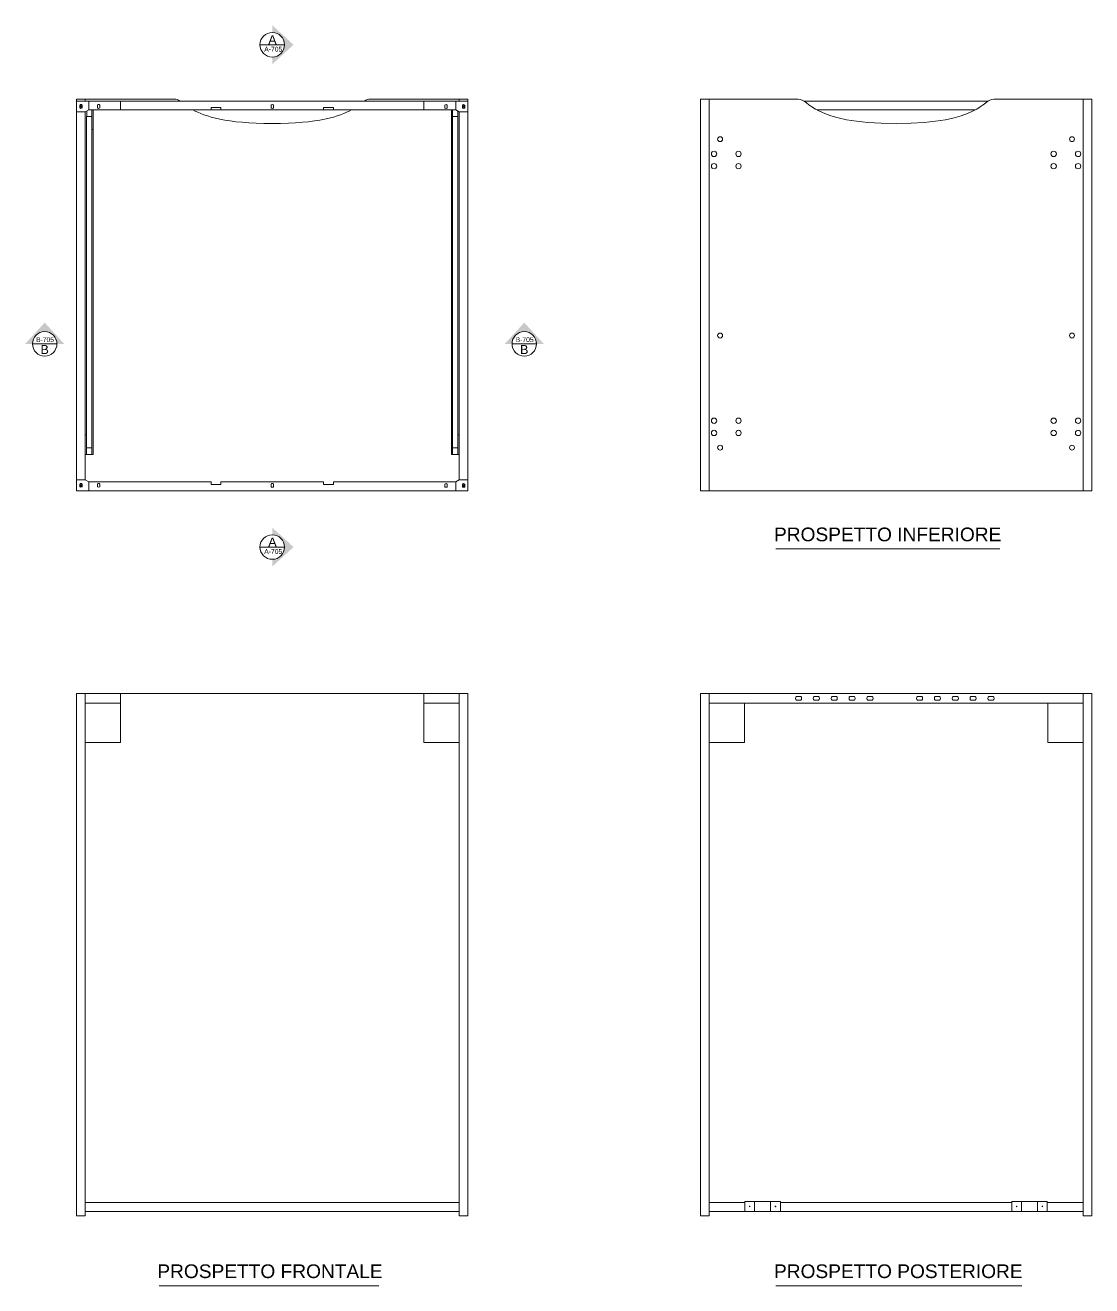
# Model space of a CAD drawing. Header units: millimetres. Extents: x 1505 to 3782, y 1569 to 3456.
# Drawn here: x 2704.3 to 2867.7, y 2102 to 2295.1 of the extents above; entities that cross this region are included whole.
import ezdxf
from ezdxf.enums import TextEntityAlignment as Align

# ---------------------------------------------------------------- set-up
doc = ezdxf.new("R2010")
doc.units = ezdxf.units.MM
doc.linetypes.add('CENTERX2', pattern=[4, 2.5, -0.5, 0.5, -0.5])
for name, color, linetype, lineweight in [('A-FURN', 8, 'Continuous', 18), ('G-ANNO-DIM', 3, 'Continuous', 18), ('meccanismi', 4, 'Continuous', 18), ('viti', 2, 'Continuous', 18)]:
    doc.layers.add(name, color=color, linetype=linetype, lineweight=lineweight)
doc.styles.add('ARIAL', font='arial.ttf')
doc.styles.add('underline', font='arial.ttf')

# ---------------------------------------------------------------- blocks, each defined once
blk = doc.blocks.new('buchi')
at = {"layer": 'meccanismi'}
for p, q in [((2908.12, 1714.86), (2908.12, 1715.76)), ((2908.82, 1715.76), (2908.82, 1714.86))]:
    blk.add_line(p, q, dxfattribs=at)
for points in [[(2908.82, 1715.76), (2908.82, 1716), (2908.12, 1716), (2908.12, 1715.76)], [(2908.12, 1714.86), (2908.12, 1714.63), (2908.82, 1714.63), (2908.82, 1714.86)]]:
    blk.add_open_spline(points, degree=3, dxfattribs=at)
blk = doc.blocks.new('section plan')
h = blk.add_hatch(color=256)
h.dxf.hatch_style = 1
h.paths.add_polyline_path([(56.9, 0.3), (46.3, 0.3, -1), (10.7, 0.3), (0.1, 0.3), (28.5, -30.6)])
blk.add_line((46.3, 0.3), (10.7, 0.3))
blk.add_circle((28.5, 0.3), 17.8)
at = {"style": 'ARIAL'}
for tag, height, p in [('A', 13, (28.4, 8.6)), ('A-301', 7, (29, -5.7))]:
    blk.add_attdef(tag, text='', height=height, dxfattribs=at).set_placement(p, align=Align.MIDDLE_CENTER)

msp = doc.modelspace()

# ---------------------------------------------------------------- hatches: boundary and pattern name
at = {"layer": 'G-ANNO-DIM'}
h = msp.add_hatch(color=256, dxfattribs=at)
h.dxf.hatch_style = 1
h.paths.add_polyline_path([(2742.14, 2295.08), (2742.14, 2293.97, -1), (2742.14, 2290.22), (2742.14, 2289.1), (2745.39, 2292.09)])
h = msp.add_hatch(color=256, dxfattribs=at)
h.dxf.hatch_style = 1
h.paths.add_polyline_path([(2742.14, 2218.13), (2742.14, 2217.02, -1), (2742.14, 2213.27), (2742.14, 2212.15), (2745.39, 2215.14)])

# ---------------------------------------------------------------- linework, layer by layer
at = {"layer": 'A-FURN'}
for p, q in [((2712.13, 2283.77), (2712.13, 2223.77)), ((2713.48, 2283.77), (2712.13, 2283.77)), ((2713.48, 2283.77), (2727.13, 2283.77)), ((2713.48, 2283.47), (2713.48, 2283.77)), ((2727.99, 2283.47), (2713.48, 2283.47)), ((2770.78, 2283.47), (2756.28, 2283.47)), ((2757.13, 2283.77), (2770.78, 2283.77)), ((2770.78, 2283.47), (2770.78, 2283.77)), ((2772.13, 2283.77), (2770.78, 2283.77)), ((2772.13, 2223.77), (2772.13, 2283.77)), ((2807.74, 2223.77), (2807.74, 2283.77)), ((2809.09, 2283.77), (2822.74, 2283.77)), ((2851.88, 2283.47), (2823.59, 2283.47)), ((2852.74, 2283.77), (2866.39, 2283.77)), ((2866.39, 2223.77), (2866.39, 2283.77)), ((2866.39, 2223.77), (2866.39, 2283.77)), ((2713.48, 2225.42), (2713.48, 2281.82)), ((2729.98, 2282.12), (2714.01, 2282.12)), ((2770.26, 2282.12), (2754.28, 2282.12)), ((2770.78, 2225.42), (2770.78, 2281.82)), ((2849.89, 2282.12), (2825.59, 2282.12)), ((2809.09, 2223.77), (2809.09, 2268.77)), ((2770.78, 2223.77), (2713.63, 2223.77)), ((2712.13, 2192.71), (2712.13, 2112.71)), ((2713.48, 2112.71), (2713.48, 2192.71)), ((2718.88, 2192.71), (2718.88, 2185.21)), ((2772.13, 2112.71), (2772.13, 2192.71)), ((2807.74, 2192.71), (2807.74, 2112.71)), ((2867.74, 2112.71), (2867.74, 2192.71)), ((2809.09, 2112.71), (2809.09, 2191.21)), ((2814.49, 2191.21), (2814.49, 2185.21)), ((2866.39, 2112.71), (2866.39, 2191.21)), ((2718.88, 2185.21), (2713.48, 2185.21)), ((2814.49, 2185.21), (2809.09, 2185.21)), ((2770.78, 2112.71), (2770.78, 2172.71)), ((2713.48, 2114.72), (2770.78, 2114.72)), ((2713.48, 2114.72), (2729.87, 2114.72)), ((2809.09, 2114.72), (2814.55, 2114.72)), ((2809.09, 2114.72), (2814.55, 2114.72)), ((2820.01, 2114.72), (2855.46, 2114.72)), ((2860.92, 2114.72), (2866.39, 2114.72)), ((2712.13, 2112.71), (2713.48, 2112.71)), ((2770.78, 2113.37), (2713.48, 2113.37)), ((2770.78, 2112.71), (2770.78, 2112.86)), ((2770.78, 2112.71), (2772.13, 2112.71)), ((2772.13, 2112.71), (2770.78, 2112.71)), ((2807.74, 2112.71), (2809.09, 2112.71)), ((2866.39, 2113.37), (2809.09, 2113.37)), ((2866.39, 2112.71), (2866.39, 2112.86)), ((2866.39, 2112.71), (2867.74, 2112.71)), ((2867.74, 2112.71), (2866.39, 2112.71))]:
    msp.add_line(p, q, dxfattribs=at)
for points in [[(2713.48, 2283.47), (2713.48, 2283.77)], [(2770.78, 2283.47), (2770.78, 2283.77)], [(2807.74, 2223.77), (2809.09, 2223.77), (2809.09, 2283.77), (2807.74, 2283.77)], [(2866.39, 2223.77), (2867.74, 2223.77), (2867.74, 2283.77), (2866.39, 2283.77)], [(2866.39, 2282.12), (2866.39, 2283.47)], [(2713.48, 2225.42), (2713.48, 2281.82)], [(2770.78, 2225.42), (2770.78, 2281.82)], [(2809.09, 2267.12), (2809.09, 2268.47)], [(2712.13, 2223.77), (2713.48, 2223.77)], [(2770.78, 2223.77), (2713.48, 2223.77)], [(2772.13, 2223.77), (2770.78, 2223.77)], [(2866.39, 2223.77), (2809.09, 2223.77)], [(2718.88, 2192.71), (2765.38, 2192.71)], [(2765.38, 2192.71), (2765.38, 2185.21), (2770.78, 2185.21)], [(2770.78, 2192.71), (2770.78, 2171.21)], [(2860.99, 2191.21), (2860.99, 2185.21), (2866.39, 2185.21)], [(2866.39, 2191.21), (2866.39, 2171.21)], [(2713.48, 2114.21), (2713.48, 2165.21)], [(2770.78, 2114.21), (2770.78, 2165.21)], [(2809.09, 2114.21), (2809.09, 2165.21)], [(2866.39, 2114.21), (2866.39, 2165.21)]]:
    msp.add_lwpolyline(points, dxfattribs=at)
for centre, radius in [((2810.77, 2277.62), 0.375), ((2864.7, 2277.62), 0.375), ((2809.84, 2275.37), 0.414), ((2813.59, 2275.37), 0.414), ((2861.89, 2275.37), 0.414), ((2865.64, 2275.37), 0.414), ((2809.84, 2273.49), 0.414), ((2813.59, 2273.49), 0.414), ((2861.89, 2273.49), 0.414), ((2865.64, 2273.49), 0.414), ((2810.77, 2247.54), 0.375), ((2864.7, 2247.54), 0.375), ((2809.84, 2234.49), 0.414), ((2813.59, 2234.49), 0.414), ((2861.89, 2234.49), 0.414), ((2865.64, 2234.49), 0.414), ((2809.84, 2232.62), 0.414), ((2813.59, 2232.62), 0.414), ((2861.89, 2232.62), 0.414), ((2865.64, 2232.62), 0.414), ((2810.77, 2230.37), 0.375), ((2864.7, 2230.37), 0.375)]:
    msp.add_circle(centre, radius, dxfattribs=at)
for points in [[(2727.13, 2283.77), (2727.44, 2283.77), (2727.7, 2283.65), (2727.99, 2283.47)], [(2822.74, 2283.77), (2824.5, 2283.77), (2824.72, 2280.02), (2837.74, 2280.02)], [(2729.98, 2282.12), (2731.81, 2281.11), (2735.1, 2280.02), (2742.13, 2280.02)], [(2742.13, 2280.02), (2749.17, 2280.02), (2752.46, 2281.11), (2754.28, 2282.12)]]:
    msp.add_open_spline(points, degree=3, dxfattribs=at)
for points, knots in [([(2756.28, 2283.47), (2756.57, 2283.65), (2756.83, 2283.77), (2757.13, 2283.77), (2757.13, 2283.77), (2757.13, 2283.77), (2757.13, 2283.77), (2757.13, 2283.77), (2757.13, 2283.77), (2757.13, 2283.77)], [5.843098, 5.843098, 5.843098, 5.843098, 7.071068, 7.071068, 7.071068, 7.071074, 7.071074, 7.071074, 7.071154, 7.071154, 7.071154, 7.071154]), ([(2837.74, 2280.02), (2850.75, 2280.02), (2850.97, 2283.77), (2852.74, 2283.77), (2852.74, 2283.77), (2852.74, 2283.77), (2852.74, 2283.77), (2852.74, 2283.77), (2852.74, 2283.77), (2852.74, 2283.77)], [0, 0, 0, 0, 7.071068, 7.071068, 7.071068, 7.071074, 7.071074, 7.071074, 7.071154, 7.071154, 7.071154, 7.071154])]:
    msp.add_open_spline(points, degree=3, knots=knots, dxfattribs=at)
at = {"layer": 'G-ANNO-DIM'}
for p, q in [((2740.26, 2292.09), (2744.01, 2292.09)), ((2740.26, 2215.14), (2744.01, 2215.14)), ((2819.33, 2214.85), (2853.65, 2214.85)), ((2724.82, 2101.97), (2758.47, 2101.97)), ((2819.33, 2101.97), (2857.03, 2101.97))]:
    msp.add_line(p, q, dxfattribs=at)
for centre in [(2742.13, 2292.09), (2742.13, 2215.14)]:
    msp.add_circle(centre, 1.88, dxfattribs=at)
at = {"layer": 'meccanismi'}
for p, q in [((2712.13, 2283.47), (2712.13, 2281.82)), ((2712.13, 2283.47), (2742.13, 2283.47)), ((2712.64, 2282.43), (2712.64, 2282.85)), ((2712.98, 2282.43), (2712.98, 2282.85)), ((2713.48, 2283.47), (2770.78, 2283.47)), ((2715.34, 2282.43), (2715.34, 2282.85)), ((2715.68, 2282.43), (2715.68, 2282.85)), ((2718.88, 2282.12), (2718.88, 2283.47)), ((2741.96, 2282.43), (2741.96, 2282.85)), ((2772.13, 2283.47), (2742.13, 2283.47)), ((2742.31, 2282.43), (2742.31, 2282.85)), ((2765.38, 2282.12), (2765.38, 2283.47)), ((2768.59, 2282.43), (2768.59, 2282.85)), ((2768.93, 2282.43), (2768.93, 2282.85)), ((2771.29, 2282.43), (2771.29, 2282.85)), ((2771.63, 2282.43), (2771.63, 2282.85)), ((2772.13, 2283.47), (2772.13, 2281.82)), ((2712.13, 2281.82), (2713.48, 2281.82)), ((2714.01, 2282.12), (2713.48, 2281.82)), ((2713.68, 2230.32), (2713.68, 2281.12)), ((2713.68, 2281.12), (2714.48, 2281.12)), ((2713.69, 2281.12), (2713.69, 2281.93)), ((2714.68, 2282.12), (2714.01, 2282.12)), ((2714.48, 2229.32), (2714.49, 2282.12)), ((2714.68, 2282.12), (2714.68, 2229.32)), ((2734.26, 2282.12), (2734.26, 2282.49)), ((2734.26, 2282.12), (2742.13, 2282.12)), ((2750.01, 2282.12), (2742.13, 2282.12)), ((2750.01, 2282.12), (2750.01, 2282.49)), ((2769.58, 2282.12), (2770.26, 2282.12)), ((2769.58, 2282.12), (2769.58, 2229.32)), ((2769.78, 2229.32), (2769.78, 2282.12)), ((2770.58, 2281.12), (2769.78, 2281.12)), ((2770.26, 2282.12), (2770.78, 2281.82)), ((2770.58, 2281.12), (2770.58, 2281.93)), ((2770.58, 2230.32), (2770.58, 2281.12)), ((2772.13, 2281.82), (2770.78, 2281.82)), ((2714.49, 2279.12), (2714.68, 2279.12)), ((2769.78, 2279.12), (2769.58, 2279.12)), ((2713.68, 2232.32), (2713.48, 2232.32)), ((2770.58, 2232.32), (2770.78, 2232.32)), ((2713.68, 2229.32), (2713.48, 2229.32)), ((2713.68, 2229.32), (2713.68, 2230.32)), ((2714.48, 2230.32), (2713.68, 2230.32)), ((2713.68, 2229.32), (2714.68, 2229.32)), ((2770.58, 2229.32), (2769.58, 2229.32)), ((2769.78, 2230.32), (2770.58, 2230.32)), ((2770.58, 2229.32), (2770.58, 2230.32)), ((2770.58, 2229.32), (2770.78, 2229.32)), ((2712.13, 2223.77), (2712.13, 2225.42)), ((2712.13, 2225.42), (2713.48, 2225.42)), ((2712.64, 2224.38), (2712.64, 2224.8)), ((2712.98, 2224.38), (2712.98, 2224.8)), ((2714.01, 2225.12), (2713.48, 2225.42)), ((2715.34, 2224.38), (2715.34, 2224.8)), ((2715.68, 2224.38), (2715.68, 2224.8)), ((2734.26, 2225.12), (2734.26, 2224.74)), ((2734.26, 2225.12), (2742.13, 2225.12)), ((2741.96, 2224.38), (2741.96, 2224.8)), ((2750.01, 2225.12), (2742.13, 2225.12)), ((2742.31, 2224.38), (2742.31, 2224.8)), ((2750.01, 2225.12), (2750.01, 2224.74)), ((2768.59, 2224.38), (2768.59, 2224.8)), ((2768.93, 2224.38), (2768.93, 2224.8)), ((2770.26, 2225.12), (2770.78, 2225.42)), ((2772.13, 2225.42), (2770.78, 2225.42)), ((2771.29, 2224.38), (2771.29, 2224.8)), ((2771.63, 2224.38), (2771.63, 2224.8)), ((2772.13, 2223.77), (2772.13, 2225.42)), ((2712.13, 2223.77), (2742.13, 2223.77)), ((2772.13, 2223.77), (2742.13, 2223.77)), ((2718.88, 2192.71), (2712.13, 2192.71)), ((2772.13, 2192.71), (2765.38, 2192.71)), ((2867.74, 2192.71), (2807.74, 2192.71)), ((2814.55, 2114.87), (2820.01, 2114.87)), ((2814.55, 2113.37), (2814.55, 2114.87)), ((2816.05, 2114.87), (2816.05, 2113.37)), ((2818.51, 2114.87), (2818.51, 2113.37)), ((2820.01, 2114.87), (2820.01, 2113.37)), ((2855.46, 2114.87), (2860.92, 2114.87)), ((2855.46, 2113.37), (2855.46, 2114.87)), ((2856.96, 2114.87), (2856.96, 2113.37)), ((2859.42, 2114.87), (2859.42, 2113.37)), ((2860.92, 2114.87), (2860.92, 2113.37)), ((2820.01, 2113.37), (2814.55, 2113.37)), ((2860.92, 2113.37), (2855.46, 2113.37))]:
    msp.add_line(p, q, dxfattribs=at)
for points in [[(2714.01, 2283.47), (2714.01, 2282.12), (2732.76, 2282.12)], [(2770.26, 2282.12), (2770.26, 2283.47)], [(2714.01, 2282.12), (2754.28, 2282.12)], [(2734.26, 2282.49), (2732.76, 2282.49), (2732.76, 2282.12)], [(2750.01, 2282.49), (2751.51, 2282.49), (2751.51, 2282.12)], [(2770.26, 2282.12), (2751.51, 2282.12)], [(2714.01, 2223.77), (2714.01, 2225.12), (2732.76, 2225.12)], [(2734.26, 2224.74), (2732.76, 2224.74), (2732.76, 2225.12)], [(2750.01, 2224.74), (2751.51, 2224.74), (2751.51, 2225.12)], [(2770.26, 2223.77), (2770.26, 2225.12), (2751.51, 2225.12)], [(2713.48, 2192.71), (2713.48, 2191.21), (2718.88, 2191.21)], [(2770.78, 2191.21), (2770.78, 2192.71)], [(2809.09, 2192.71), (2809.09, 2191.21), (2866.39, 2191.21)], [(2866.39, 2191.21), (2866.39, 2192.71)], [(2765.38, 2191.21), (2770.78, 2191.21)]]:
    msp.add_lwpolyline(points, dxfattribs=at)
for centre in [(2815.3, 2114.12), (2819.26, 2114.12), (2856.21, 2114.12), (2860.17, 2114.12)]:
    msp.add_circle(centre, 0.0375, dxfattribs=at)
for points in [[(2712.64, 2282.85), (2712.64, 2282.97), (2712.98, 2282.97), (2712.98, 2282.85)], [(2715.34, 2282.85), (2715.34, 2282.97), (2715.68, 2282.97), (2715.68, 2282.85)], [(2741.96, 2282.85), (2741.96, 2282.96), (2742.31, 2282.96), (2742.31, 2282.85)], [(2768.59, 2282.85), (2768.59, 2282.96), (2768.93, 2282.96), (2768.93, 2282.85)], [(2771.29, 2282.85), (2771.29, 2282.96), (2771.63, 2282.96), (2771.63, 2282.85)], [(2712.98, 2282.43), (2712.98, 2282.32), (2712.64, 2282.32), (2712.64, 2282.43)], [(2715.68, 2282.43), (2715.68, 2282.32), (2715.34, 2282.32), (2715.34, 2282.43)], [(2742.31, 2282.43), (2742.31, 2282.31), (2741.96, 2282.31), (2741.96, 2282.43)], [(2768.93, 2282.43), (2768.93, 2282.31), (2768.59, 2282.31), (2768.59, 2282.43)], [(2771.63, 2282.43), (2771.63, 2282.31), (2771.29, 2282.31), (2771.29, 2282.43)], [(2712.64, 2224.8), (2712.64, 2224.92), (2712.98, 2224.92), (2712.98, 2224.8)], [(2715.34, 2224.8), (2715.34, 2224.92), (2715.68, 2224.92), (2715.68, 2224.8)], [(2741.96, 2224.8), (2741.96, 2224.91), (2742.31, 2224.91), (2742.31, 2224.8)], [(2768.59, 2224.8), (2768.59, 2224.91), (2768.93, 2224.91), (2768.93, 2224.8)], [(2771.29, 2224.8), (2771.29, 2224.91), (2771.63, 2224.91), (2771.63, 2224.8)], [(2712.98, 2224.38), (2712.98, 2224.27), (2712.64, 2224.27), (2712.64, 2224.38)], [(2715.68, 2224.38), (2715.68, 2224.27), (2715.34, 2224.27), (2715.34, 2224.38)], [(2742.31, 2224.38), (2742.31, 2224.26), (2741.96, 2224.26), (2741.96, 2224.38)], [(2768.93, 2224.38), (2768.93, 2224.26), (2768.59, 2224.26), (2768.59, 2224.38)], [(2771.63, 2224.38), (2771.63, 2224.26), (2771.29, 2224.26), (2771.29, 2224.38)]]:
    msp.add_open_spline(points, degree=3, dxfattribs=at)
at = {"layer": 'viti'}
for p, q in [((2712.98, 2282.85), (2712.64, 2282.43)), ((2712.98, 2282.43), (2712.64, 2282.85)), ((2771.63, 2282.85), (2771.29, 2282.43)), ((2771.63, 2282.43), (2771.29, 2282.85)), ((2712.98, 2224.8), (2712.64, 2224.38)), ((2712.98, 2224.38), (2712.64, 2224.8)), ((2771.63, 2224.8), (2771.29, 2224.38)), ((2771.63, 2224.38), (2771.29, 2224.8))]:
    msp.add_line(p, q, dxfattribs=at)

# ---------------------------------------------------------------- block references
at = {"layer": 'G-ANNO-DIM', "linetype": 'CENTERX2', "ltscale": 5}
ref = msp.add_blockref('section plan', (2704.25, 2246.3), dxfattribs=dict(at, xscale=-0.1054453191810376, yscale=0.1054453191810376, zscale=0.1054453191810376, rotation=180))
ref.add_attrib('A-301', 'B-705', dxfattribs={"layer": '0', "ltscale": 5, "height": 0.738, "style": 'ARIAL'}).set_placement((2707.31, 2246.91), align=Align.MIDDLE_CENTER)
ref.add_attrib('A', 'B', dxfattribs={"layer": '0', "ltscale": 5, "height": 1.37, "style": 'ARIAL'}).set_placement((2707.25, 2245.4), align=Align.MIDDLE_CENTER)
ref = msp.add_blockref('section plan', (2777.75, 2246.3), dxfattribs=dict(at, xscale=-0.1054453191810376, yscale=0.1054453191810376, zscale=0.1054453191810376, rotation=180))
ref.add_attrib('A-301', 'B-705', dxfattribs={"layer": '0', "ltscale": 5, "height": 0.738, "style": 'ARIAL'}).set_placement((2780.81, 2246.91), align=Align.MIDDLE_CENTER)
ref.add_attrib('A', 'B', dxfattribs={"layer": '0', "ltscale": 5, "height": 1.37, "style": 'ARIAL'}).set_placement((2780.75, 2245.4), align=Align.MIDDLE_CENTER)
at = {"layer": 'meccanismi', "xscale": 0.75, "yscale": 0.75, "zscale": 0.75, "rotation": 90}
for p in [(4109.28, 10.61), (4112.01, 10.61), (4114.75, 10.61), (4117.49, 10.61), (4120.23, 10.61), (4127.82, 10.61), (4130.56, 10.61), (4133.3, 10.61), (4136.03, 10.61), (4138.77, 10.61)]:
    msp.add_blockref('buchi', p, dxfattribs=at)

# ---------------------------------------------------------------- texts
at = {"layer": 'G-ANNO-DIM', "style": 'underline'}
for s, p in [('PROSPETTO INFERIORE', (2819.03, 2216.03)), ('PROSPETTO FRONTALE', (2724.52, 2103.15)), ('PROSPETTO POSTERIORE', (2819.03, 2103.15))]:
    msp.add_text(s, height=2.0979, dxfattribs=at).set_placement(p)
at = {"layer": 'G-ANNO-DIM', "style": 'ARIAL'}
for tag, height, p in [('A', 1.37, (2742.16, 2292.86)), ('A-705', 0.738, (2742.28, 2291.41)), ('A', 1.37, (2742.16, 2215.91)), ('A-705', 0.738, (2742.28, 2214.46))]:
    msp.add_attdef(tag, text='', height=height, dxfattribs=at).set_placement(p, align=Align.MIDDLE_CENTER)

doc.saveas('drawing.dxf')
